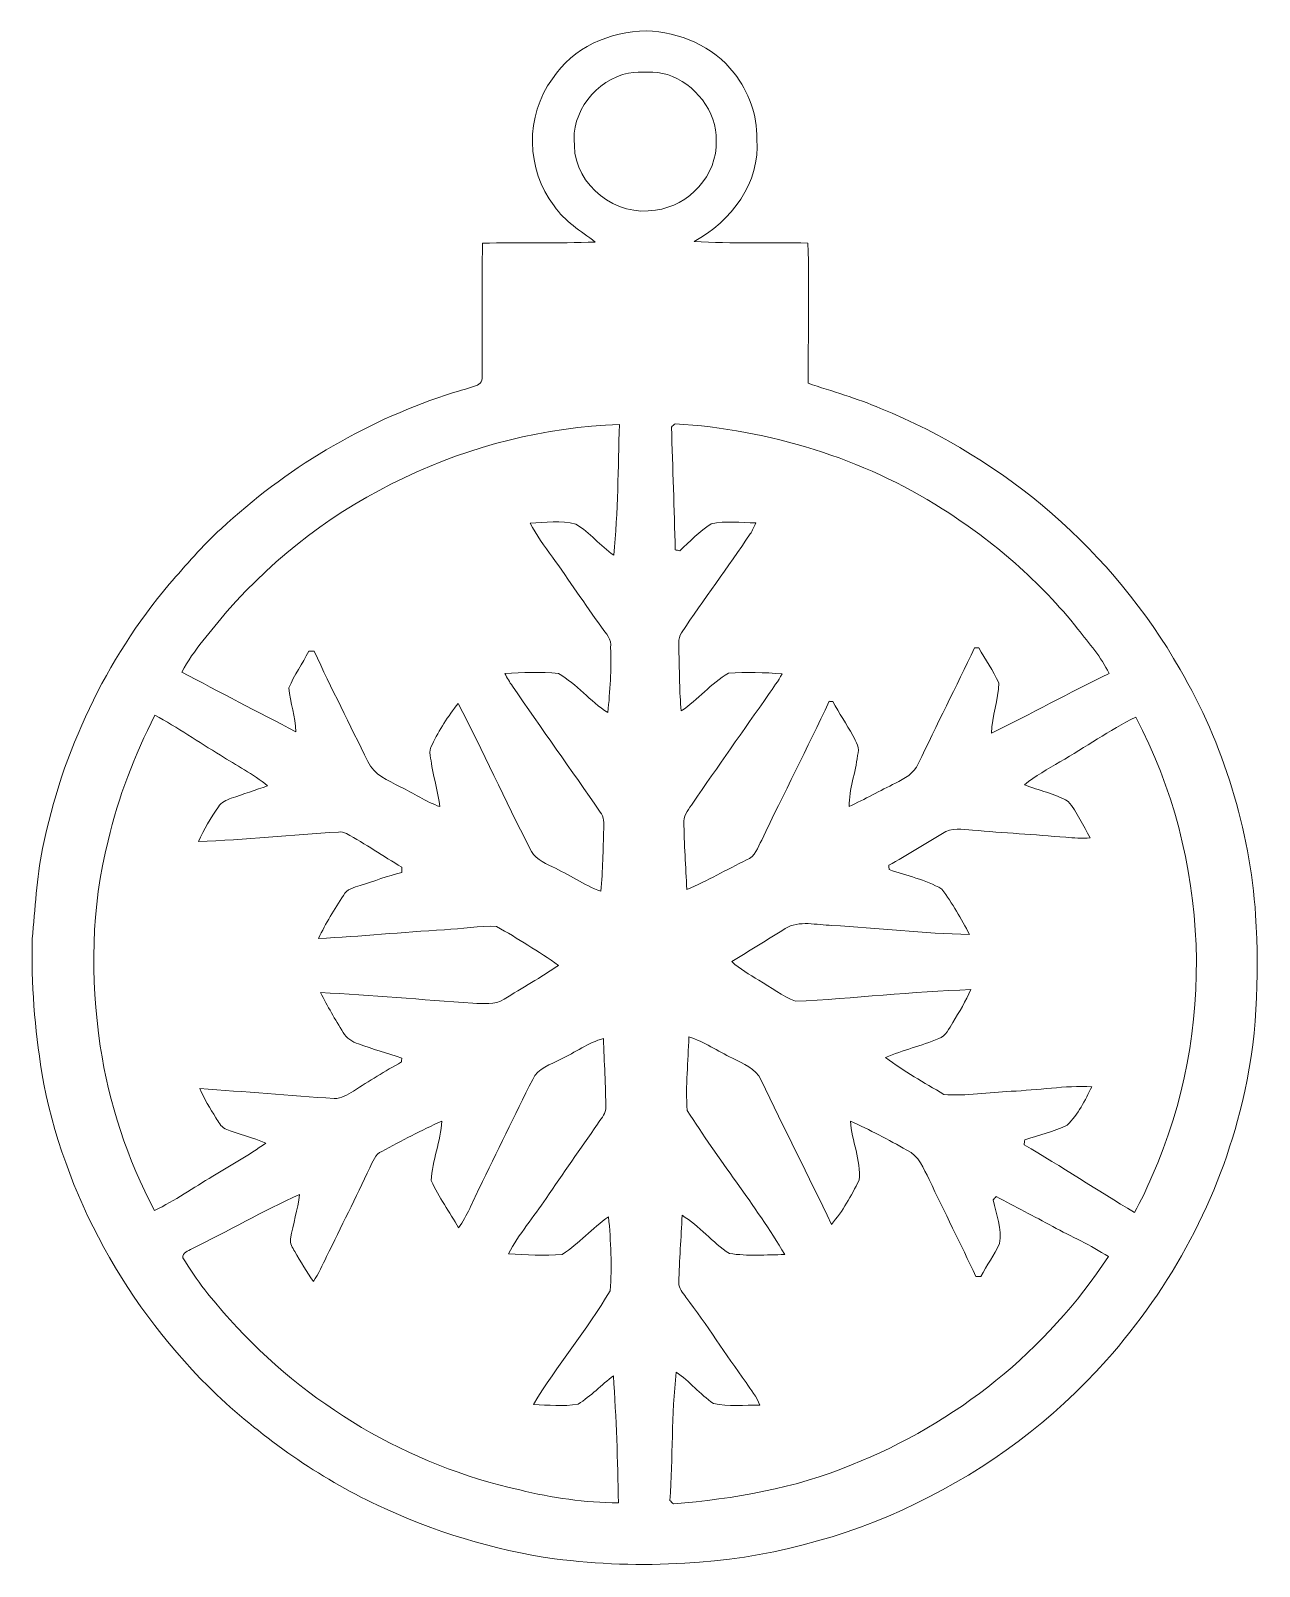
# Model space of a CAD drawing. Header units: centimetres. Extents: x -12.9 to 13, y -16.2 to 16.2.
import ezdxf

# ---------------------------------------------------------------- set-up
doc = ezdxf.new("R2010")
doc.units = ezdxf.units.CM
doc.header["$MEASUREMENT"] = 0
doc.layers.add('Layer 1', color=7, linetype='Continuous')

msp = doc.modelspace()

# ---------------------------------------------------------------- linework, layer by layer
at = {"layer": 'Layer 1', "color": 253, "lineweight": 9}
for points, knots in [([(-1.94341, 15.15866), (-1.52043, 15.82153), (-0.73056, 16.15209), (0.03497, 16.17184), (0.03497, 16.17184), (0.7377, 16.14009), (1.45066, 15.84976), (1.88458, 15.27826), (1.88458, 15.27826), (2.19749, 14.88667), (2.37741, 14.39173), (2.36436, 13.88831), (2.36436, 13.88831), (2.4455, 12.97391), (1.82143, 12.14418), (1.04426, 11.72861), (1.04426, 11.72861), (1.84295, 11.67252), (2.64411, 11.71696), (3.44386, 11.69121), (3.44386, 11.69121), (3.46996, 10.70731), (3.45126, 9.72271), (3.44456, 8.73881), (3.44456, 8.73881), (3.95468, 8.56454), (4.47714, 8.42343), (4.97209, 8.20788), (4.97209, 8.20788), (7.60805, 7.14003), (9.88135, 5.18104), (11.28681, 2.70419), (11.28681, 2.70419), (12.20615, 1.12904), (12.75578, -0.6599), (12.88066, -2.47953), (12.88066, -2.47953), (12.95792, -3.80068), (12.9177, -5.14476), (12.59491, -6.43417), (12.59491, -6.43417), (12.11937, -8.44818), (11.10936, -10.32284), (9.73424, -11.86483), (9.73424, -11.86483), (7.49375, -14.39036), (4.21961, -15.97716), (0.84459, -16.14049), (0.84459, -16.14049), (-0.0691, -16.20929), (-0.98739, -16.15812), (-1.89614, -16.05195), (-1.89614, -16.05195), (-3.18837, -15.86109), (-4.45202, -15.47727), (-5.63241, -14.91847), (-5.63241, -14.91847), (-6.87948, -14.33639), (-8.01366, -13.52676), (-9.02049, -12.59261), (-9.02049, -12.59261), (-10.9075, -10.78039), (-12.24699, -8.38468), (-12.70984, -5.80234), (-12.70984, -5.80234), (-12.84707, -4.86748), (-12.94126, -3.92204), (-12.90739, -2.97624), (-12.90739, -2.97624), (-12.8506, -2.34124), (-12.81673, -1.70201), (-12.69149, -1.07583), (-12.69149, -1.07583), (-12.28015, 0.9657), (-11.36117, 2.90809), (-10.01991, 4.50301), (-10.01991, 4.50301), (-9.66431, 4.89847), (-9.32705, 5.3144), (-8.92806, 5.66859), (-8.92806, 5.66859), (-7.57622, 6.93012), (-5.95238, 7.90203), (-4.19731, 8.48623), (-4.19731, 8.48623), (-3.97577, 8.56454), (-3.74399, 8.61287), (-3.52562, 8.70071), (-3.52562, 8.70071), (-3.42614, 8.72858), (-3.40991, 8.8644), (-3.4272, 8.94801), (-3.4272, 8.94801), (-3.40815, 9.86171), (-3.4406, 10.77575), (-3.41555, 11.6891), (-3.41555, 11.6891), (-2.62463, 11.71414), (-1.83299, 11.68521), (-1.04207, 11.7145), (-1.04207, 11.7145), (-1.34263, 11.95227), (-1.69012, 12.14982), (-1.90355, 12.47932), (-1.90355, 12.47932), (-2.50398, 13.23356), (-2.51844, 14.38573), (-1.94341, 15.15866), (-1.94341, 15.15866), (-1.94341, 15.15866), (-1.94341, 15.15866), (-1.94341, 15.15866)], [0, 0, 0, 0, 0.03448276, 0.03448276, 0.03448276, 0.03448276, 0.06896552, 0.06896552, 0.06896552, 0.06896552, 0.10344828, 0.10344828, 0.10344828, 0.10344828, 0.13793103, 0.13793103, 0.13793103, 0.13793103, 0.17241379, 0.17241379, 0.17241379, 0.17241379, 0.20689655, 0.20689655, 0.20689655, 0.20689655, 0.24137931, 0.24137931, 0.24137931, 0.24137931, 0.27586207, 0.27586207, 0.27586207, 0.27586207, 0.31034483, 0.31034483, 0.31034483, 0.31034483, 0.34482759, 0.34482759, 0.34482759, 0.34482759, 0.37931034, 0.37931034, 0.37931034, 0.37931034, 0.4137931, 0.4137931, 0.4137931, 0.4137931, 0.44827586, 0.44827586, 0.44827586, 0.44827586, 0.48275862, 0.48275862, 0.48275862, 0.48275862, 0.51724138, 0.51724138, 0.51724138, 0.51724138, 0.55172414, 0.55172414, 0.55172414, 0.55172414, 0.5862069, 0.5862069, 0.5862069, 0.5862069, 0.62068966, 0.62068966, 0.62068966, 0.62068966, 0.65517241, 0.65517241, 0.65517241, 0.65517241, 0.68965517, 0.68965517, 0.68965517, 0.68965517, 0.72413793, 0.72413793, 0.72413793, 0.72413793, 0.75862069, 0.75862069, 0.75862069, 0.75862069, 0.79310345, 0.79310345, 0.79310345, 0.79310345, 0.82758621, 0.82758621, 0.82758621, 0.82758621, 0.86206897, 0.86206897, 0.86206897, 0.86206897, 0.89655172, 0.89655172, 0.89655172, 0.89655172, 0.93103448, 0.93103448, 0.93103448, 0.93103448, 1, 1, 1, 1]), ([(-0.33933, 15.2779), (-1.02266, 15.13891), (-1.56277, 14.45205), (-1.47986, 13.74755), (-1.47986, 13.74755), (-1.46928, 12.90441), (-0.58628, 12.23696), (0.2297, 12.38936), (0.2297, 12.38936), (0.93631, 12.47614), (1.53815, 13.12878), (1.50958, 13.85056), (1.50958, 13.85056), (1.52651, 14.48168), (1.06155, 15.04966), (0.47946, 15.25039), (0.47946, 15.25039), (0.21382, 15.32059), (-0.0691, 15.30577), (-0.33933, 15.2779), (-0.33933, 15.2779), (-0.33933, 15.2779), (-0.33933, 15.2779), (-0.33933, 15.2779)], [0, 0, 0, 0, 0.14285714, 0.14285714, 0.14285714, 0.14285714, 0.28571429, 0.28571429, 0.28571429, 0.28571429, 0.42857143, 0.42857143, 0.42857143, 0.42857143, 0.57142857, 0.57142857, 0.57142857, 0.57142857, 0.71428571, 0.71428571, 0.71428571, 0.71428571, 1, 1, 1, 1]), ([(-8.80494, 3.92409), (-9.14325, 3.51487), (-9.50203, 3.11588), (-9.7585, 2.64774), (-9.7585, 2.64774), (-8.95734, 2.22653), (-8.15759, 1.80249), (-7.35185, 1.39044), (-7.35185, 1.39044), (-7.35079, 1.70442), (-7.48273, 2.0011), (-7.49719, 2.31225), (-7.49719, 2.31225), (-7.39136, 2.58495), (-7.21109, 2.82519), (-7.07986, 3.08695), (-7.07986, 3.08695), (-7.0414, 3.08766), (-7.00295, 3.08801), (-6.96415, 3.08836), (-6.96415, 3.08836), (-6.60431, 2.30414), (-6.21379, 1.53367), (-5.83173, 0.75968), (-5.83173, 0.75968), (-5.71496, 0.47922), (-5.4024, 0.36633), (-5.15581, 0.2291), (-5.15581, 0.2291), (-4.87288, 0.09399), (-4.61218, -0.0884), (-4.31408, -0.19), (-4.31408, -0.19), (-4.35359, 0.0961), (-4.4305, 0.37515), (-4.48377, 0.65843), (-4.48377, 0.65843), (-4.50035, 0.81048), (-4.56984, 0.97417), (-4.47953, 1.11563), (-4.47953, 1.11563), (-4.33066, 1.42431), (-4.14404, 1.71606), (-3.93202, 1.98523), (-3.93202, 1.98523), (-3.40391, 0.98299), (-2.94565, -0.05559), (-2.42319, -1.06101), (-2.42319, -1.06101), (-2.33817, -1.27197), (-2.13321, -1.36828), (-1.94412, -1.46106), (-1.94412, -1.46106), (-1.59593, -1.61805), (-1.28054, -1.84488), (-0.92, -1.9747), (-0.92, -1.9747), (-0.87802, -1.53832), (-0.87908, -1.09876), (-0.86039, -0.66131), (-0.86039, -0.66131), (-0.86285, -0.53925), (-0.84874, -0.4052), (-0.93376, -0.30677), (-0.93376, -0.30677), (-1.54971, 0.58117), (-2.17413, 1.46347), (-2.78726, 2.35353), (-2.78726, 2.35353), (-2.84723, 2.43678), (-2.89979, 2.52393), (-2.9446, 2.61599), (-2.9446, 2.61599), (-2.56924, 2.63575), (-2.19142, 2.65656), (-1.81641, 2.61599), (-1.81641, 2.61599), (-1.42836, 2.39622), (-1.1486, 2.03144), (-0.77325, 1.79155), (-0.77325, 1.79155), (-0.73021, 2.24699), (-0.69881, 2.70561), (-0.71575, 3.1628), (-0.71575, 3.1628), (-0.68788, 3.33954), (-0.81664, 3.46584), (-0.9066, 3.59636), (-0.9066, 3.59636), (-1.26432, 4.07826), (-1.58781, 4.58414), (-1.94271, 5.06781), (-1.94271, 5.06781), (-2.10357, 5.30593), (-2.28737, 5.53101), (-2.41508, 5.78959), (-2.41508, 5.78959), (-2.09617, 5.79524), (-1.76314, 5.85062), (-1.45094, 5.76843), (-1.45094, 5.76843), (-1.15354, 5.59063), (-0.93553, 5.30805), (-0.64942, 5.11331), (-0.64942, 5.11331), (-0.55735, 6.02913), (-0.56194, 6.95164), (-0.52983, 7.87063), (-0.52983, 7.87063), (-3.67167, 7.75456), (-6.74225, 6.29971), (-8.80494, 3.92409), (-8.80494, 3.92409), (-8.80494, 3.92409), (-8.80494, 3.92409), (-8.80494, 3.92409)], [0, 0, 0, 0, 0.03333333, 0.03333333, 0.03333333, 0.03333333, 0.06666667, 0.06666667, 0.06666667, 0.06666667, 0.1, 0.1, 0.1, 0.1, 0.13333333, 0.13333333, 0.13333333, 0.13333333, 0.16666667, 0.16666667, 0.16666667, 0.16666667, 0.2, 0.2, 0.2, 0.2, 0.23333333, 0.23333333, 0.23333333, 0.23333333, 0.26666667, 0.26666667, 0.26666667, 0.26666667, 0.3, 0.3, 0.3, 0.3, 0.33333333, 0.33333333, 0.33333333, 0.33333333, 0.36666667, 0.36666667, 0.36666667, 0.36666667, 0.4, 0.4, 0.4, 0.4, 0.43333333, 0.43333333, 0.43333333, 0.43333333, 0.46666667, 0.46666667, 0.46666667, 0.46666667, 0.5, 0.5, 0.5, 0.5, 0.53333333, 0.53333333, 0.53333333, 0.53333333, 0.56666667, 0.56666667, 0.56666667, 0.56666667, 0.6, 0.6, 0.6, 0.6, 0.63333333, 0.63333333, 0.63333333, 0.63333333, 0.66666667, 0.66666667, 0.66666667, 0.66666667, 0.7, 0.7, 0.7, 0.7, 0.73333333, 0.73333333, 0.73333333, 0.73333333, 0.76666667, 0.76666667, 0.76666667, 0.76666667, 0.8, 0.8, 0.8, 0.8, 0.83333333, 0.83333333, 0.83333333, 0.83333333, 0.86666667, 0.86666667, 0.86666667, 0.86666667, 0.9, 0.9, 0.9, 0.9, 0.93333333, 0.93333333, 0.93333333, 0.93333333, 1, 1, 1, 1]), ([(0.64139, 7.88333), (0.61599, 7.86005), (0.59024, 7.83676), (0.56519, 7.81313), (0.56519, 7.81313), (0.59694, 6.95094), (0.62269, 6.08875), (0.64633, 5.2262), (0.64633, 5.2262), (0.66961, 5.22055), (0.71653, 5.20891), (0.73981, 5.20327), (0.73981, 5.20327), (0.94972, 5.40612), (1.16315, 5.60968), (1.40374, 5.77583), (1.40374, 5.77583), (1.70925, 5.8418), (2.02992, 5.79912), (2.34143, 5.79171), (2.34143, 5.79171), (2.30968, 5.71092), (2.27369, 5.63155), (2.22536, 5.55923), (2.22536, 5.55923), (1.75193, 4.8586), (1.24958, 4.17774), (0.77756, 3.47642), (0.77756, 3.47642), (0.6876, 3.34907), (0.73452, 3.18291), (0.72253, 3.03862), (0.72253, 3.03862), (0.7384, 2.6354), (0.731, 2.2297), (0.77227, 1.82754), (0.77227, 1.82754), (1.12646, 2.06425), (1.39633, 2.40962), (1.76852, 2.62234), (1.76852, 2.62234), (2.14422, 2.65762), (2.52346, 2.63294), (2.90023, 2.61282), (2.90023, 2.61282), (2.81732, 2.45795), (2.71149, 2.31719), (2.61236, 2.17255), (2.61236, 2.17255), (2.0779, 1.41196), (1.54556, 0.64961), (1.01533, -0.11415), (1.01533, -0.11415), (0.94125, -0.23339), (0.8326, -0.3484), (0.82977, -0.49727), (0.82977, -0.49727), (0.83048, -0.97811), (0.86717, -1.45788), (0.89116, -1.93801), (0.89116, -1.93801), (1.3226, -1.75633), (1.72936, -1.52103), (2.1474, -1.31113), (2.1474, -1.31113), (2.33261, -1.24692), (2.38693, -1.05007), (2.46843, -0.8945), (2.46843, -0.8945), (2.93515, 0.08375), (3.4308, 1.0486), (3.88977, 2.03038), (3.88977, 2.03038), (3.90988, 2.02932), (3.94939, 2.02686), (3.9695, 2.02544), (3.9695, 2.02544), (4.10179, 1.78203), (4.2556, 1.55096), (4.38965, 1.30825), (4.38965, 1.30825), (4.45351, 1.17737), (4.54593, 1.04225), (4.4902, 0.88703), (4.4902, 0.88703), (4.44786, 0.52614), (4.30922, 0.17971), (4.31134, -0.18753), (4.31134, -0.18753), (4.64295, -0.03478), (4.9608, 0.14549), (5.28888, 0.3053), (5.28888, 0.3053), (5.47339, 0.40372), (5.68576, 0.50815), (5.76937, 0.71205), (5.76937, 0.71205), (6.15566, 1.53191), (6.56876, 2.33906), (6.95646, 3.15821), (6.95646, 3.15821), (6.97869, 3.15927), (7.02349, 3.16068), (7.04607, 3.16139), (7.04607, 3.16139), (7.1773, 2.9088), (7.35228, 2.67774), (7.46588, 2.41703), (7.46588, 2.41703), (7.46023, 2.05896), (7.32406, 1.71747), (7.31242, 1.3594), (7.31242, 1.3594), (8.14674, 1.76298), (8.95848, 2.21206), (9.79068, 2.62023), (9.79068, 2.62023), (9.62664, 2.96524), (9.36841, 3.25311), (9.13557, 3.55191), (9.13557, 3.55191), (8.34006, 4.55698), (7.35581, 5.40401), (6.27596, 6.09087), (6.27596, 6.09087), (4.5925, 7.15978), (2.62894, 7.76233), (0.64139, 7.88333), (0.64139, 7.88333), (0.64139, 7.88333), (0.64139, 7.88333), (0.64139, 7.88333)], [0, 0, 0, 0, 0.02941176, 0.02941176, 0.02941176, 0.02941176, 0.05882353, 0.05882353, 0.05882353, 0.05882353, 0.08823529, 0.08823529, 0.08823529, 0.08823529, 0.11764706, 0.11764706, 0.11764706, 0.11764706, 0.14705882, 0.14705882, 0.14705882, 0.14705882, 0.17647059, 0.17647059, 0.17647059, 0.17647059, 0.20588235, 0.20588235, 0.20588235, 0.20588235, 0.23529412, 0.23529412, 0.23529412, 0.23529412, 0.26470588, 0.26470588, 0.26470588, 0.26470588, 0.29411765, 0.29411765, 0.29411765, 0.29411765, 0.32352941, 0.32352941, 0.32352941, 0.32352941, 0.35294118, 0.35294118, 0.35294118, 0.35294118, 0.38235294, 0.38235294, 0.38235294, 0.38235294, 0.41176471, 0.41176471, 0.41176471, 0.41176471, 0.44117647, 0.44117647, 0.44117647, 0.44117647, 0.47058824, 0.47058824, 0.47058824, 0.47058824, 0.5, 0.5, 0.5, 0.5, 0.52941176, 0.52941176, 0.52941176, 0.52941176, 0.55882353, 0.55882353, 0.55882353, 0.55882353, 0.58823529, 0.58823529, 0.58823529, 0.58823529, 0.61764706, 0.61764706, 0.61764706, 0.61764706, 0.64705882, 0.64705882, 0.64705882, 0.64705882, 0.67647059, 0.67647059, 0.67647059, 0.67647059, 0.70588235, 0.70588235, 0.70588235, 0.70588235, 0.73529412, 0.73529412, 0.73529412, 0.73529412, 0.76470588, 0.76470588, 0.76470588, 0.76470588, 0.79411765, 0.79411765, 0.79411765, 0.79411765, 0.82352941, 0.82352941, 0.82352941, 0.82352941, 0.85294118, 0.85294118, 0.85294118, 0.85294118, 0.88235294, 0.88235294, 0.88235294, 0.88235294, 0.91176471, 0.91176471, 0.91176471, 0.91176471, 0.94117647, 0.94117647, 0.94117647, 0.94117647, 1, 1, 1, 1]), ([(-10.324, 1.73546), (-10.74945, 0.89409), (-11.09905, 0.01249), (-11.30825, -0.90861), (-11.30825, -0.90861), (-11.67055, -2.32007), (-11.68255, -3.80139), (-11.47582, -5.2379), (-11.47582, -5.2379), (-11.2892, -6.44581), (-10.9082, -7.63044), (-10.32859, -8.70747), (-10.32859, -8.70747), (-9.90279, -8.49756), (-9.51085, -8.22734), (-9.10445, -7.98356), (-9.10445, -7.98356), (-8.73156, -7.75285), (-8.34598, -7.54154), (-7.98755, -7.28859), (-7.98755, -7.28859), (-8.26025, -7.15207), (-8.56823, -7.11009), (-8.84445, -6.98238), (-8.84445, -6.98238), (-8.93653, -6.93476), (-8.98697, -6.8381), (-9.03954, -6.75449), (-9.03954, -6.75449), (-9.15772, -6.55199), (-9.28613, -6.35373), (-9.37432, -6.13607), (-9.37432, -6.13607), (-8.42994, -6.19886), (-7.48696, -6.28741), (-6.54222, -6.34421), (-6.54222, -6.34421), (-6.39265, -6.35126), (-6.26106, -6.26166), (-6.13935, -6.18758), (-6.13935, -6.18758), (-5.80386, -5.97908), (-5.46943, -5.76812), (-5.12512, -5.57445), (-5.12512, -5.57445), (-5.1237, -5.55363), (-5.12159, -5.51271), (-5.12018, -5.49225), (-5.12018, -5.49225), (-5.42498, -5.39418), (-5.73154, -5.3014), (-6.03352, -5.19521), (-6.03352, -5.19521), (-6.16405, -5.15147), (-6.28434, -5.0735), (-6.35384, -4.95285), (-6.35384, -4.95285), (-6.52035, -4.67592), (-6.69039, -4.40005), (-6.83009, -4.1083), (-6.83009, -4.1083), (-5.75941, -4.17216), (-4.69049, -4.25823), (-3.62087, -4.33585), (-3.62087, -4.33585), (-3.40285, -4.33796), (-3.15485, -4.38135), (-2.96224, -4.25188), (-2.96224, -4.25188), (-2.58018, -4.012), (-2.18648, -3.7901), (-1.81289, -3.5368), (-1.81289, -3.5368), (-2.23728, -3.24611), (-2.67402, -2.9706), (-3.12028, -2.71695), (-3.12028, -2.71695), (-3.48752, -2.70001), (-3.853, -2.7681), (-4.21954, -2.78503), (-4.21954, -2.78503), (-5.1043, -2.83971), (-5.98695, -2.92685), (-6.87242, -2.96954), (-6.87242, -2.96954), (-6.72567, -2.65168), (-6.53764, -2.35359), (-6.34643, -2.06113), (-6.34643, -2.06113), (-6.27799, -1.92778), (-6.12524, -1.89251), (-5.99507, -1.85017), (-5.99507, -1.85017), (-5.70191, -1.76551), (-5.41898, -1.64838), (-5.12088, -1.58171), (-5.12088, -1.58171), (-5.12053, -1.54255), (-5.11982, -1.50339), (-5.11912, -1.46423), (-5.11912, -1.46423), (-5.51317, -1.2374), (-5.88641, -0.97493), (-6.28575, -0.75727), (-6.28575, -0.75727), (-6.33691, -0.72763), (-6.39688, -0.72199), (-6.45474, -0.72516), (-6.45474, -0.72516), (-7.43899, -0.78196), (-8.42041, -0.89132), (-9.40572, -0.92731), (-9.40572, -0.92731), (-9.28542, -0.67331), (-9.1496, -0.42566), (-8.98592, -0.1967), (-8.98592, -0.1967), (-8.92735, -0.09616), (-8.81623, -0.05065), (-8.71251, -0.01361), (-8.71251, -0.01361), (-8.45781, 0.07494), (-8.20063, 0.15749), (-7.94734, 0.25062), (-7.94734, 0.25062), (-8.25249, 0.50144), (-8.6095, 0.67854), (-8.9397, 0.89267), (-8.9397, 0.89267), (-9.4029, 1.17066), (-9.84669, 1.48252), (-10.324, 1.73546), (-10.324, 1.73546), (-10.324, 1.73546), (-10.324, 1.73546), (-10.324, 1.73546)], [0, 0, 0, 0, 0.02857143, 0.02857143, 0.02857143, 0.02857143, 0.05714286, 0.05714286, 0.05714286, 0.05714286, 0.08571429, 0.08571429, 0.08571429, 0.08571429, 0.11428571, 0.11428571, 0.11428571, 0.11428571, 0.14285714, 0.14285714, 0.14285714, 0.14285714, 0.17142857, 0.17142857, 0.17142857, 0.17142857, 0.2, 0.2, 0.2, 0.2, 0.22857143, 0.22857143, 0.22857143, 0.22857143, 0.25714286, 0.25714286, 0.25714286, 0.25714286, 0.28571429, 0.28571429, 0.28571429, 0.28571429, 0.31428571, 0.31428571, 0.31428571, 0.31428571, 0.34285714, 0.34285714, 0.34285714, 0.34285714, 0.37142857, 0.37142857, 0.37142857, 0.37142857, 0.4, 0.4, 0.4, 0.4, 0.42857143, 0.42857143, 0.42857143, 0.42857143, 0.45714286, 0.45714286, 0.45714286, 0.45714286, 0.48571429, 0.48571429, 0.48571429, 0.48571429, 0.51428571, 0.51428571, 0.51428571, 0.51428571, 0.54285714, 0.54285714, 0.54285714, 0.54285714, 0.57142857, 0.57142857, 0.57142857, 0.57142857, 0.6, 0.6, 0.6, 0.6, 0.62857143, 0.62857143, 0.62857143, 0.62857143, 0.65714286, 0.65714286, 0.65714286, 0.65714286, 0.68571429, 0.68571429, 0.68571429, 0.68571429, 0.71428571, 0.71428571, 0.71428571, 0.71428571, 0.74285714, 0.74285714, 0.74285714, 0.74285714, 0.77142857, 0.77142857, 0.77142857, 0.77142857, 0.8, 0.8, 0.8, 0.8, 0.82857143, 0.82857143, 0.82857143, 0.82857143, 0.85714286, 0.85714286, 0.85714286, 0.85714286, 0.88571429, 0.88571429, 0.88571429, 0.88571429, 0.91428571, 0.91428571, 0.91428571, 0.91428571, 0.94285714, 0.94285714, 0.94285714, 0.94285714, 1, 1, 1, 1]), ([(8.75528, 0.75509), (8.50269, 0.59846), (8.23599, 0.45982), (8.00845, 0.26649), (8.00845, 0.26649), (8.31395, 0.15255), (8.64239, 0.08446), (8.92673, -0.07852), (8.92673, -0.07852), (9.12323, -0.30606), (9.24352, -0.5897), (9.3924, -0.8497), (9.3924, -0.8497), (9.22095, -0.8691), (9.04703, -0.84476), (8.87663, -0.83735), (8.87663, -0.83735), (8.22223, -0.77949), (7.56606, -0.74492), (6.91237, -0.68354), (6.91237, -0.68354), (6.70105, -0.68071), (6.46434, -0.61404), (6.28054, -0.75762), (6.28054, -0.75762), (5.89813, -0.97211), (5.53301, -1.21588), (5.14883, -1.42755), (5.14883, -1.42755), (5.15024, -1.45012), (5.15236, -1.49457), (5.15377, -1.5168), (5.15377, -1.5168), (5.52419, -1.65015), (5.92494, -1.72317), (6.26573, -1.92849), (6.26573, -1.92849), (6.48551, -2.23047), (6.67742, -2.55502), (6.84922, -2.88699), (6.84922, -2.88699), (5.88049, -2.86511), (4.916, -2.7554), (3.94939, -2.69437), (3.94939, -2.69437), (3.62942, -2.68802), (3.25406, -2.58078), (2.96267, -2.76281), (2.96267, -2.76281), (2.58908, -2.996), (2.21337, -3.22565), (1.83907, -3.45778), (1.83907, -3.45778), (2.00417, -3.61971), (2.21196, -3.72589), (2.40528, -3.84972), (2.40528, -3.84972), (2.66316, -3.994), (2.90058, -4.19226), (3.17786, -4.29563), (3.17786, -4.29563), (4.41258, -4.23671), (5.64343, -4.08537), (6.87991, -4.04974), (6.87991, -4.04974), (6.77337, -4.29245), (6.62979, -4.51611), (6.49891, -4.74577), (6.49891, -4.74577), (6.41918, -4.87101), (6.35004, -5.02482), (6.20187, -5.08268), (6.20187, -5.08268), (5.83498, -5.23331), (5.44587, -5.32433), (5.08145, -5.48167), (5.08145, -5.48167), (5.4688, -5.76989), (5.89249, -6.00907), (6.30559, -6.25848), (6.30559, -6.25848), (6.77725, -6.30258), (7.25209, -6.20874), (7.72517, -6.19216), (7.72517, -6.19216), (8.29243, -6.16888), (8.85758, -6.0701), (9.42626, -6.09585), (9.42626, -6.09585), (9.28586, -6.38231), (9.14298, -6.68393), (8.90733, -6.90442), (8.90733, -6.90442), (8.62722, -7.05365), (8.30796, -7.10868), (8.01233, -7.21945), (8.01233, -7.21945), (8.00915, -7.2445), (8.0021, -7.29424), (7.99892, -7.31929), (7.99892, -7.31929), (8.78491, -7.77896), (9.5455, -8.28165), (10.32796, -8.74698), (10.32796, -8.74698), (10.47048, -8.50462), (10.57843, -8.24462), (10.69556, -7.98956), (10.69556, -7.98956), (12.05975, -4.93133), (11.92252, -1.25751), (10.35266, 1.69771), (10.35266, 1.69771), (9.7988, 1.42114), (9.29115, 1.06342), (8.75528, 0.75509), (8.75528, 0.75509), (8.75528, 0.75509), (8.75528, 0.75509), (8.75528, 0.75509)], [0, 0, 0, 0, 0.03225806, 0.03225806, 0.03225806, 0.03225806, 0.06451613, 0.06451613, 0.06451613, 0.06451613, 0.09677419, 0.09677419, 0.09677419, 0.09677419, 0.12903226, 0.12903226, 0.12903226, 0.12903226, 0.16129032, 0.16129032, 0.16129032, 0.16129032, 0.19354839, 0.19354839, 0.19354839, 0.19354839, 0.22580645, 0.22580645, 0.22580645, 0.22580645, 0.25806452, 0.25806452, 0.25806452, 0.25806452, 0.29032258, 0.29032258, 0.29032258, 0.29032258, 0.32258065, 0.32258065, 0.32258065, 0.32258065, 0.35483871, 0.35483871, 0.35483871, 0.35483871, 0.38709677, 0.38709677, 0.38709677, 0.38709677, 0.41935484, 0.41935484, 0.41935484, 0.41935484, 0.4516129, 0.4516129, 0.4516129, 0.4516129, 0.48387097, 0.48387097, 0.48387097, 0.48387097, 0.51612903, 0.51612903, 0.51612903, 0.51612903, 0.5483871, 0.5483871, 0.5483871, 0.5483871, 0.58064516, 0.58064516, 0.58064516, 0.58064516, 0.61290323, 0.61290323, 0.61290323, 0.61290323, 0.64516129, 0.64516129, 0.64516129, 0.64516129, 0.67741935, 0.67741935, 0.67741935, 0.67741935, 0.70967742, 0.70967742, 0.70967742, 0.70967742, 0.74193548, 0.74193548, 0.74193548, 0.74193548, 0.77419355, 0.77419355, 0.77419355, 0.77419355, 0.80645161, 0.80645161, 0.80645161, 0.80645161, 0.83870968, 0.83870968, 0.83870968, 0.83870968, 0.87096774, 0.87096774, 0.87096774, 0.87096774, 0.90322581, 0.90322581, 0.90322581, 0.90322581, 0.93548387, 0.93548387, 0.93548387, 0.93548387, 1, 1, 1, 1]), ([(-1.76738, -5.51271), (-1.9734, -5.63689), (-2.26091, -5.69475), (-2.35934, -5.94134), (-2.35934, -5.94134), (-2.73893, -6.7051), (-3.11252, -7.47239), (-3.48646, -8.23933), (-3.48646, -8.23933), (-3.62687, -8.51873), (-3.73764, -8.81647), (-3.92073, -9.07153), (-3.92073, -9.07153), (-4.10876, -8.73851), (-4.3423, -8.42666), (-4.49682, -8.0767), (-4.49682, -8.0767), (-4.47636, -7.65231), (-4.30067, -7.24626), (-4.27527, -6.82011), (-4.27527, -6.82011), (-4.70566, -7.01449), (-5.1237, -7.23568), (-5.53963, -7.45934), (-5.53963, -7.45934), (-5.68074, -7.52178), (-5.72942, -7.67841), (-5.79469, -7.80471), (-5.79469, -7.80471), (-6.08467, -8.43548), (-6.40358, -9.05248), (-6.70274, -9.67902), (-6.70274, -9.67902), (-6.79164, -9.85576), (-6.87207, -10.0385), (-6.98214, -10.20395), (-6.98214, -10.20395), (-7.12784, -10.00251), (-7.25095, -9.78591), (-7.37584, -9.57142), (-7.37584, -9.57142), (-7.41817, -9.48781), (-7.48696, -9.40384), (-7.46368, -9.30401), (-7.46368, -9.30401), (-7.41041, -8.99074), (-7.31304, -8.68595), (-7.27389, -8.37021), (-7.27389, -8.37021), (-8.04894, -8.71451), (-8.78236, -9.14491), (-9.54648, -9.51286), (-9.54648, -9.51286), (-9.61668, -9.56225), (-9.75321, -9.594), (-9.73134, -9.70442), (-9.73134, -9.70442), (-9.45335, -10.17573), (-9.10551, -10.60188), (-8.74038, -11.00828), (-8.74038, -11.00828), (-7.14159, -12.79828), (-4.9766, -14.0771), (-2.63309, -14.60027), (-2.63309, -14.60027), (-1.95117, -14.76043), (-1.25479, -14.87367), (-0.55241, -14.86873), (-0.55241, -14.86873), (-0.56546, -13.9762), (-0.59898, -13.08297), (-0.65613, -12.19221), (-0.65613, -12.19221), (-0.91119, -12.38376), (-1.13238, -12.62048), (-1.40296, -12.79052), (-1.40296, -12.79052), (-1.71164, -12.84696), (-2.0309, -12.80851), (-2.34276, -12.79793), (-2.34276, -12.79793), (-1.84852, -11.97101), (-1.21704, -11.23194), (-0.72809, -10.40256), (-0.72809, -10.40256), (-0.68153, -9.88186), (-0.7161, -9.35799), (-0.75879, -8.83835), (-0.75879, -8.83835), (-1.10557, -9.07717), (-1.38038, -9.40632), (-1.73669, -9.6321), (-1.73669, -9.6321), (-2.11451, -9.66596), (-2.4948, -9.64126), (-2.87228, -9.62116), (-2.87228, -9.62116), (-2.64862, -9.20383), (-2.33852, -8.84258), (-2.07676, -8.45029), (-2.07676, -8.45029), (-1.7194, -7.92606), (-1.35533, -7.40678), (-0.99197, -6.88713), (-0.99197, -6.88713), (-0.938, -6.78201), (-0.83393, -6.69487), (-0.82017, -6.57316), (-0.82017, -6.57316), (-0.81664, -6.07504), (-0.85262, -5.57727), (-0.86815, -5.07985), (-0.86815, -5.07985), (-1.19235, -5.16664), (-1.46328, -5.3776), (-1.76738, -5.51271)], [0, 0, 0, 0, 0.03333333, 0.03333333, 0.03333333, 0.03333333, 0.06666667, 0.06666667, 0.06666667, 0.06666667, 0.1, 0.1, 0.1, 0.1, 0.13333333, 0.13333333, 0.13333333, 0.13333333, 0.16666667, 0.16666667, 0.16666667, 0.16666667, 0.2, 0.2, 0.2, 0.2, 0.23333333, 0.23333333, 0.23333333, 0.23333333, 0.26666667, 0.26666667, 0.26666667, 0.26666667, 0.3, 0.3, 0.3, 0.3, 0.33333333, 0.33333333, 0.33333333, 0.33333333, 0.36666667, 0.36666667, 0.36666667, 0.36666667, 0.4, 0.4, 0.4, 0.4, 0.43333333, 0.43333333, 0.43333333, 0.43333333, 0.46666667, 0.46666667, 0.46666667, 0.46666667, 0.5, 0.5, 0.5, 0.5, 0.53333333, 0.53333333, 0.53333333, 0.53333333, 0.56666667, 0.56666667, 0.56666667, 0.56666667, 0.6, 0.6, 0.6, 0.6, 0.63333333, 0.63333333, 0.63333333, 0.63333333, 0.66666667, 0.66666667, 0.66666667, 0.66666667, 0.7, 0.7, 0.7, 0.7, 0.73333333, 0.73333333, 0.73333333, 0.73333333, 0.76666667, 0.76666667, 0.76666667, 0.76666667, 0.8, 0.8, 0.8, 0.8, 0.83333333, 0.83333333, 0.83333333, 0.83333333, 0.86666667, 0.86666667, 0.86666667, 0.86666667, 0.9, 0.9, 0.9, 0.9, 0.93333333, 0.93333333, 0.93333333, 0.93333333, 1, 1, 1, 1]), ([(0.93314, -5.04634), (0.92008, -5.56281), (0.85905, -6.07963), (0.89892, -6.59609), (0.89892, -6.59609), (1.54803, -7.6322), (2.33155, -8.58258), (2.95455, -9.63563), (2.95455, -9.63563), (2.56579, -9.63951), (2.17174, -9.67267), (1.78721, -9.61375), (1.78721, -9.61375), (1.42632, -9.38304), (1.15786, -9.03202), (0.78956, -8.80765), (0.78956, -8.80765), (0.77157, -9.28144), (0.72923, -9.75486), (0.72147, -10.22935), (0.72147, -10.22935), (0.7183, -10.34859), (0.80755, -10.44066), (0.86893, -10.5345), (0.86893, -10.5345), (1.31308, -11.11976), (1.7089, -11.73924), (2.13823, -12.33579), (2.13823, -12.33579), (2.24547, -12.48748), (2.36012, -12.63812), (2.42962, -12.81239), (2.42962, -12.81239), (2.10542, -12.80251), (1.76605, -12.85896), (1.4496, -12.77535), (1.4496, -12.77535), (1.16527, -12.58449), (0.94972, -12.30545), (0.66503, -12.11424), (0.66503, -12.11424), (0.56837, -13.01206), (0.59553, -13.91835), (0.53238, -14.81899), (0.53238, -14.81899), (0.55708, -14.84333), (0.58177, -14.86838), (0.60646, -14.89378), (0.60646, -14.89378), (1.88634, -14.78759), (3.1694, -14.56711), (4.36037, -14.0711), (4.36037, -14.0711), (6.55712, -13.20609), (8.48364, -11.65669), (9.77586, -9.67831), (9.77586, -9.67831), (9.40368, -9.43489), (8.99481, -9.25603), (8.60464, -9.04472), (8.60464, -9.04472), (8.21024, -8.82847), (7.80807, -8.62633), (7.41261, -8.41184), (7.41261, -8.41184), (7.39038, -8.43583), (7.36816, -8.46017), (7.34628, -8.48486), (7.34628, -8.48486), (7.41084, -8.78719), (7.54384, -9.09199), (7.4821, -9.40456), (7.4821, -9.40456), (7.37133, -9.64656), (7.21435, -9.86564), (7.08452, -10.09812), (7.08452, -10.09812), (7.05948, -10.09882), (7.00903, -10.10058), (6.98398, -10.10129), (6.98398, -10.10129), (6.66578, -9.41373), (6.32217, -8.73851), (5.99832, -8.05342), (5.99832, -8.05342), (5.87767, -7.82199), (5.78595, -7.54542), (5.5263, -7.43288), (5.5263, -7.43288), (5.14107, -7.21098), (4.74384, -7.00778), (4.34097, -6.8194), (4.34097, -6.8194), (4.36143, -7.24168), (4.56887, -7.64384), (4.52089, -8.06858), (4.52089, -8.06858), (4.35614, -8.39455), (4.18081, -8.72333), (3.93704, -8.99851), (3.93704, -8.99851), (3.45338, -7.97898), (2.94185, -6.97286), (2.45431, -5.9551), (2.45431, -5.9551), (2.34637, -5.70427), (2.07014, -5.61537), (1.85001, -5.49366), (1.85001, -5.49366), (1.54521, -5.34303), (1.25805, -5.15111), (0.93314, -5.04634), (0.93314, -5.04634), (0.93314, -5.04634), (0.93314, -5.04634), (0.93314, -5.04634)], [0, 0, 0, 0, 0.03333333, 0.03333333, 0.03333333, 0.03333333, 0.06666667, 0.06666667, 0.06666667, 0.06666667, 0.1, 0.1, 0.1, 0.1, 0.13333333, 0.13333333, 0.13333333, 0.13333333, 0.16666667, 0.16666667, 0.16666667, 0.16666667, 0.2, 0.2, 0.2, 0.2, 0.23333333, 0.23333333, 0.23333333, 0.23333333, 0.26666667, 0.26666667, 0.26666667, 0.26666667, 0.3, 0.3, 0.3, 0.3, 0.33333333, 0.33333333, 0.33333333, 0.33333333, 0.36666667, 0.36666667, 0.36666667, 0.36666667, 0.4, 0.4, 0.4, 0.4, 0.43333333, 0.43333333, 0.43333333, 0.43333333, 0.46666667, 0.46666667, 0.46666667, 0.46666667, 0.5, 0.5, 0.5, 0.5, 0.53333333, 0.53333333, 0.53333333, 0.53333333, 0.56666667, 0.56666667, 0.56666667, 0.56666667, 0.6, 0.6, 0.6, 0.6, 0.63333333, 0.63333333, 0.63333333, 0.63333333, 0.66666667, 0.66666667, 0.66666667, 0.66666667, 0.7, 0.7, 0.7, 0.7, 0.73333333, 0.73333333, 0.73333333, 0.73333333, 0.76666667, 0.76666667, 0.76666667, 0.76666667, 0.8, 0.8, 0.8, 0.8, 0.83333333, 0.83333333, 0.83333333, 0.83333333, 0.86666667, 0.86666667, 0.86666667, 0.86666667, 0.9, 0.9, 0.9, 0.9, 0.93333333, 0.93333333, 0.93333333, 0.93333333, 1, 1, 1, 1])]:
    msp.add_open_spline(points, degree=3, knots=knots, dxfattribs=at)

doc.saveas('drawing.dxf')
